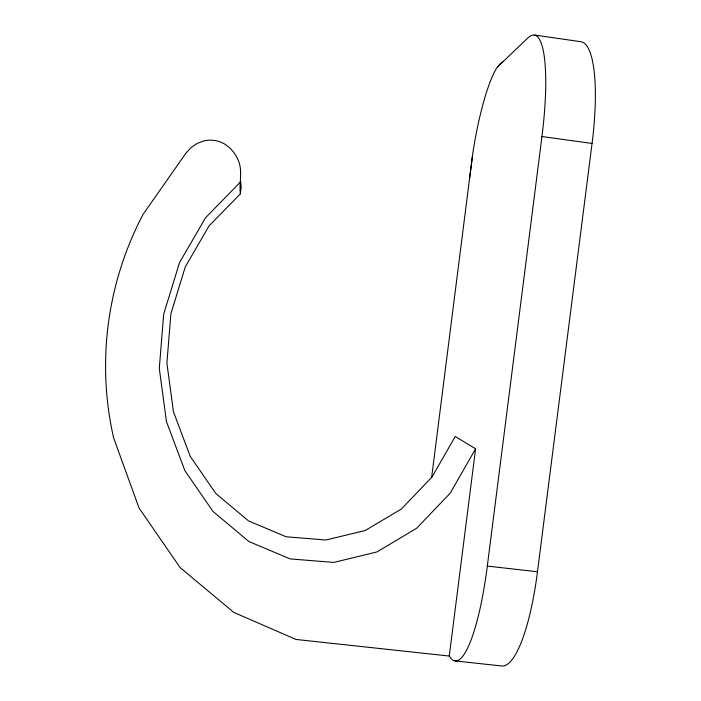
<?xml version="1.0" encoding="UTF-8"?>
<svg xmlns="http://www.w3.org/2000/svg" width="701" height="701" viewBox="0 0 701 701"><rect width="100%" height="100%" fill="white"/><g stroke="black" fill="none" stroke-linecap="round" stroke-linejoin="round"><path stroke-width="1.05" d="M449.262 656.048L475.602 448.789L455.221 436.521L432.088 476.925L401.41 508.979L365.203 530.508L325.886 540.007L286.096 536.764L248.531 520.913L215.794 493.469L190.173 456.237L173.462 411.759L166.891 363.1L170.921 313.636L185.301 266.836L209.003 225.967L240.355 193.844C238.953 182.47 243.028 170.729 238.086 159.828C235.133 153.125 230.314 147.368 223.961 143.652A27.952 27.698 38 0 0 203.693 140.98L197.077 143.486L191.093 147.56L186.037 153.002L143.153 214.252A322.837 320.094 -75.1 0 0 113.615 437.88L139.078 508.059L180.104 567.573L233.696 612.35L296.032 639.461L449.262 656.048A118.005 23.729 -84.8 0 0 487.318 566.075L541.952 136.529A118.189 23.816 -80.9 0 0 527.8 37.994L497.552 66.954M240.355 193.844L241.17 186.852L240.758 181.848M469.556 178.58L472.956 152.275A93.969 17.078 -81.1 0 1 496.667 68.111L499.822 63.975L502.775 61.951M431.597 477.767L472.421 155.999M455.028 660.92L501.574 665.95A117.724 28.049 -85.2 0 0 537.483 571.771L592.056 143.451A117.899 28.145 -80.5 0 0 581.041 41.736L534.574 35.05M475.602 448.789L450.252 493.11L416.631 528.291L376.945 551.941L333.834 562.421L290.179 558.916L248.96 541.566L213.016 511.476L184.871 470.634L166.514 421.809L159.285 368.367L163.71 314.048L179.5 262.647L205.542 217.757L239.979 182.497M487.318 566.075L537.483 571.771M541.952 136.529L592.056 143.451"/></g></svg>
